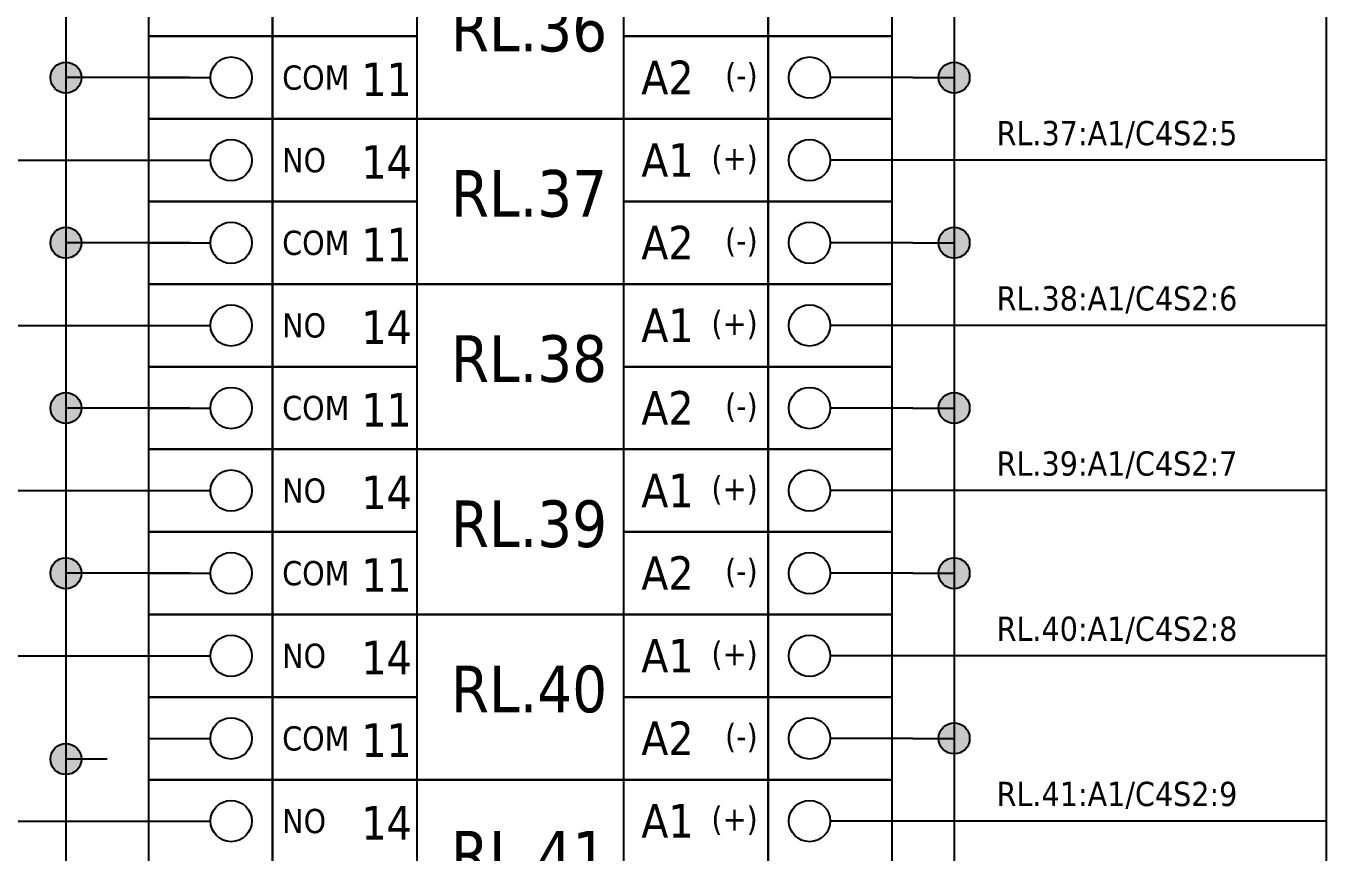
# Model space of a CAD drawing. Header units: millimetres. Extents: x 0 to 1792788, y -13 to 262234.
# Drawn here: x 236.1 to 299, y 215.5 to 255.5 of the extents above; entities that cross this region are included whole.
import ezdxf
from ezdxf.enums import TextEntityAlignment as Align

# ---------------------------------------------------------------- set-up
doc = ezdxf.new("R2010")
doc.units = ezdxf.units.MM
doc.linetypes.add('EPL_DASHDOT', pattern=[1, 0.8, -0.1, 0, -0.1])
for name, color, linetype, lineweight in [('EPLAN300', 5, 'Continuous', 25), ('EPLAN302', 5, 'Continuous', 25), ('EPLAN305', 5, 'Continuous', 25), ('EPLAN307', 134, 'EPL_DASHDOT', 25), ('EPLAN311', 7, 'Continuous', 25), ('EPLAN317', 7, 'Continuous', 25), ('EPLAN400', 5, 'Continuous', 35), ('EPLAN405', 7, 'Continuous', 25), ('EPLAN420', 7, 'Continuous', 35), ('EPLAN421', 5, 'Continuous', 35), ('EPLAN440', 73, 'Continuous', 35), ('EPLAN500', 7, 'Continuous', 35), ('EPLAN501', 7, 'Continuous', 35), ('EPLAN502', 7, 'Continuous', 35), ('EPLAN503', 7, 'Continuous', 35), ('EPLAN504', 7, 'Continuous', 35)]:
    doc.layers.add(name, color=color, linetype=linetype, lineweight=lineweight)
doc.styles.add('Tahoma', font='')
doc.styles.get('Tahoma').set_extended_font_data('Tahoma')

# ---------------------------------------------------------------- blocks, each defined once
blk = doc.blocks.new('EPLSYM_LibrarySPECIAL_Symbol17_Variant3_Placement1')
at = {"layer": 'EPLAN302', "lineweight": 25, "ltscale": 4}
blk.add_line((4, 0), (1, 0), dxfattribs=at)
blk.add_circle((0, 0), 1, dxfattribs=at)
at = {"layer": 'EPLAN420', "color": 7, "style": 'Tahoma'}
blk.add_attdef('17_20036', text='', height=1.6254, dxfattribs=at).set_placement((-1.5, -0.16254), align=Align.MIDDLE_RIGHT)
at = {"layer": 'EPLAN421', "color": 5, "style": 'Tahoma'}
blk.add_attdef('17_20039', text='', height=1.1739, dxfattribs=at).set_placement((3, 1), align=Align.BOTTOM_RIGHT)
blk = doc.blocks.new('EPLSYM_LibrarySPECIAL_Symbol17_Variant1_Placement1')
at = {"layer": 'EPLAN302', "lineweight": 25, "ltscale": 4}
blk.add_line((-4, 0), (-1, 0), dxfattribs=at)
blk.add_circle((0, 0), 1, dxfattribs=at)
at = {"layer": 'EPLAN420', "color": 7, "style": 'Tahoma'}
blk.add_attdef('17_20036', text='', height=1.6254, dxfattribs=at).set_placement((1.5, -0.16254), align=Align.MIDDLE_LEFT)
at = {"layer": 'EPLAN421', "color": 5, "style": 'Tahoma'}
blk.add_attdef('17_20039', text='', height=1.1739, dxfattribs=at).set_placement((-3, 1), align=Align.BOTTOM_LEFT)
blk = doc.blocks.new('EPLSYM_LibrarySPECIAL_Symbol2_Variant0_Placement1_3')
at = {"layer": 'EPLAN307', "lineweight": 25, "ltscale": 4}
blk.add_lwpolyline([(0, -8), (36, -8), (36, 0), (0, 0)], close=True, dxfattribs=at)
at = {"layer": 'EPLAN400', "color": 5, "style": 'Tahoma'}
blk.add_attdef('88_20010', text='', height=2.2575, dxfattribs=at).set_placement((-1.5, -0.9515), align=Align.TOP_CENTER)
at = {"layer": 'EPLAN500', "color": 7, "style": 'Tahoma'}
blk.add_attdef('88_20027', text='', height=1.6254, dxfattribs=at).set_placement((-1.5, -4.57508), align=Align.TOP_RIGHT)
at = {"layer": 'EPLAN501', "color": 7, "style": 'Tahoma'}
blk.add_attdef('88_20011', text='', height=1.6254, dxfattribs=at).set_placement((-1.5, -9.97508), align=Align.TOP_RIGHT)
at = {"layer": 'EPLAN502', "color": 7, "style": 'Tahoma'}
blk.add_attdef('88_20025', text='', height=1.6254, dxfattribs=at).set_placement((-1.5, -12.67508), align=Align.TOP_RIGHT)
at = {"layer": 'EPLAN503', "color": 7, "style": 'Tahoma'}
blk.add_attdef('88_20024', text='', height=1.6254, dxfattribs=at).set_placement((-1.5, -15.37508), align=Align.TOP_RIGHT)
at = {"layer": 'EPLAN504', "color": 7, "style": 'Tahoma'}
blk.add_attdef('88_20901[1]', text='', height=1.6254, dxfattribs=at).set_placement((-1.5, -7.27508), align=Align.TOP_RIGHT)
blk = doc.blocks.new('EPLSYM_LibrarySPECIAL_Symbol0_Variant0_Placement1_3')
at = {"layer": 'EPLAN305', "lineweight": 25, "ltscale": 4}
blk.add_lwpolyline([(0, -8), (36, -8), (36, 0), (0, 0)], close=True, dxfattribs=at)
at = {"layer": 'EPLAN400', "color": 5, "style": 'Tahoma'}
blk.add_attdef('17_20010', text='', height=2.2575, dxfattribs=at).set_placement((-1.5, -0.9515), align=Align.TOP_CENTER)
at = {"layer": 'EPLAN440', "color": 73, "style": 'Tahoma'}
blk.add_attdef('17_20300', text='', height=1.6254, dxfattribs=at).set_placement((-1.5, -4.57508), align=Align.TOP_RIGHT)
at = {"layer": 'EPLAN500', "color": 7, "style": 'Tahoma'}
blk.add_attdef('17_20027', text='', height=1.6254, dxfattribs=at).set_placement((-1.5, -7.27508), align=Align.TOP_RIGHT)
at = {"layer": 'EPLAN501', "color": 7, "style": 'Tahoma'}
blk.add_attdef('17_20011', text='', height=1.6254, dxfattribs=at).set_placement((-1.5, -12.67508), align=Align.TOP_RIGHT)
at = {"layer": 'EPLAN502', "color": 7, "style": 'Tahoma'}
blk.add_attdef('17_20025', text='', height=1.6254, dxfattribs=at).set_placement((-1.5, -15.37508), align=Align.TOP_RIGHT)
at = {"layer": 'EPLAN503', "color": 7, "style": 'Tahoma'}
blk.add_attdef('17_20024', text='', height=1.6254, dxfattribs=at).set_placement((-1.5, -18.07508), align=Align.TOP_RIGHT)
at = {"layer": 'EPLAN504', "color": 7, "style": 'Tahoma'}
blk.add_attdef('17_20901[1]', text='', height=1.6254, dxfattribs=at).set_placement((-1.5, -9.97508), align=Align.TOP_RIGHT)
blk = doc.blocks.new('EPLSYM_LibrarySPECIAL_Symbol2_Variant0_Placement1_4')
at = {"layer": 'EPLAN307', "lineweight": 25, "ltscale": 4}
blk.add_lwpolyline([(0, -8), (36, -8), (36, 0), (0, 0)], close=True, dxfattribs=at)
at = {"layer": 'EPLAN400', "color": 5, "style": 'Tahoma'}
blk.add_attdef('88_20010', text='', height=2.2575, dxfattribs=at).set_placement((-1.5, -0.9515), align=Align.TOP_CENTER)
at = {"layer": 'EPLAN500', "color": 7, "style": 'Tahoma'}
blk.add_attdef('88_20027', text='', height=1.6254, dxfattribs=at).set_placement((-1.5, -4.57508), align=Align.TOP_RIGHT)
at = {"layer": 'EPLAN501', "color": 7, "style": 'Tahoma'}
blk.add_attdef('88_20011', text='', height=1.6254, dxfattribs=at).set_placement((-1.5, -9.97508), align=Align.TOP_RIGHT)
at = {"layer": 'EPLAN502', "color": 7, "style": 'Tahoma'}
blk.add_attdef('88_20025', text='', height=1.6254, dxfattribs=at).set_placement((-1.5, -12.67508), align=Align.TOP_RIGHT)
at = {"layer": 'EPLAN503', "color": 7, "style": 'Tahoma'}
blk.add_attdef('88_20024', text='', height=1.6254, dxfattribs=at).set_placement((-1.5, -15.37508), align=Align.TOP_RIGHT)
at = {"layer": 'EPLAN504', "color": 7, "style": 'Tahoma'}
blk.add_attdef('88_20901[1]', text='', height=1.6254, dxfattribs=at).set_placement((-1.5, -7.27508), align=Align.TOP_RIGHT)
blk = doc.blocks.new('EPLSYM_LibrarySPECIAL_Symbol0_Variant0_Placement1_4')
at = {"layer": 'EPLAN305', "lineweight": 25, "ltscale": 4}
blk.add_lwpolyline([(0, -8), (36, -8), (36, 0), (0, 0)], close=True, dxfattribs=at)
at = {"layer": 'EPLAN400', "color": 5, "style": 'Tahoma'}
blk.add_attdef('17_20010', text='', height=2.2575, dxfattribs=at).set_placement((-1.5, -0.9515), align=Align.TOP_CENTER)
at = {"layer": 'EPLAN440', "color": 73, "style": 'Tahoma'}
blk.add_attdef('17_20300', text='', height=1.6254, dxfattribs=at).set_placement((-1.5, -4.57508), align=Align.TOP_RIGHT)
at = {"layer": 'EPLAN500', "color": 7, "style": 'Tahoma'}
blk.add_attdef('17_20027', text='', height=1.6254, dxfattribs=at).set_placement((-1.5, -7.27508), align=Align.TOP_RIGHT)
at = {"layer": 'EPLAN501', "color": 7, "style": 'Tahoma'}
blk.add_attdef('17_20011', text='', height=1.6254, dxfattribs=at).set_placement((-1.5, -12.67508), align=Align.TOP_RIGHT)
at = {"layer": 'EPLAN502', "color": 7, "style": 'Tahoma'}
blk.add_attdef('17_20025', text='', height=1.6254, dxfattribs=at).set_placement((-1.5, -15.37508), align=Align.TOP_RIGHT)
at = {"layer": 'EPLAN503', "color": 7, "style": 'Tahoma'}
blk.add_attdef('17_20024', text='', height=1.6254, dxfattribs=at).set_placement((-1.5, -18.07508), align=Align.TOP_RIGHT)
at = {"layer": 'EPLAN504', "color": 7, "style": 'Tahoma'}
blk.add_attdef('17_20901[1]', text='', height=1.6254, dxfattribs=at).set_placement((-1.5, -9.97508), align=Align.TOP_RIGHT)
blk = doc.blocks.new('EPLSYM_LibrarySPECIAL_Symbol2_Variant0_Placement1_5')
at = {"layer": 'EPLAN307', "lineweight": 25, "ltscale": 4}
blk.add_lwpolyline([(0, -8), (36, -8), (36, 0), (0, 0)], close=True, dxfattribs=at)
at = {"layer": 'EPLAN400', "color": 5, "style": 'Tahoma'}
blk.add_attdef('88_20010', text='', height=2.2575, dxfattribs=at).set_placement((-1.5, -0.9515), align=Align.TOP_CENTER)
at = {"layer": 'EPLAN500', "color": 7, "style": 'Tahoma'}
blk.add_attdef('88_20027', text='', height=1.6254, dxfattribs=at).set_placement((-1.5, -4.57508), align=Align.TOP_RIGHT)
at = {"layer": 'EPLAN501', "color": 7, "style": 'Tahoma'}
blk.add_attdef('88_20011', text='', height=1.6254, dxfattribs=at).set_placement((-1.5, -9.97508), align=Align.TOP_RIGHT)
at = {"layer": 'EPLAN502', "color": 7, "style": 'Tahoma'}
blk.add_attdef('88_20025', text='', height=1.6254, dxfattribs=at).set_placement((-1.5, -12.67508), align=Align.TOP_RIGHT)
at = {"layer": 'EPLAN503', "color": 7, "style": 'Tahoma'}
blk.add_attdef('88_20024', text='', height=1.6254, dxfattribs=at).set_placement((-1.5, -15.37508), align=Align.TOP_RIGHT)
at = {"layer": 'EPLAN504', "color": 7, "style": 'Tahoma'}
blk.add_attdef('88_20901[1]', text='', height=1.6254, dxfattribs=at).set_placement((-1.5, -7.27508), align=Align.TOP_RIGHT)
blk = doc.blocks.new('EPLSYM_LibrarySPECIAL_Symbol0_Variant0_Placement1_5')
at = {"layer": 'EPLAN305', "lineweight": 25, "ltscale": 4}
blk.add_lwpolyline([(0, -8), (36, -8), (36, 0), (0, 0)], close=True, dxfattribs=at)
at = {"layer": 'EPLAN400', "color": 5, "style": 'Tahoma'}
blk.add_attdef('17_20010', text='', height=2.2575, dxfattribs=at).set_placement((-1.5, -0.9515), align=Align.TOP_CENTER)
at = {"layer": 'EPLAN440', "color": 73, "style": 'Tahoma'}
blk.add_attdef('17_20300', text='', height=1.6254, dxfattribs=at).set_placement((-1.5, -4.57508), align=Align.TOP_RIGHT)
at = {"layer": 'EPLAN500', "color": 7, "style": 'Tahoma'}
blk.add_attdef('17_20027', text='', height=1.6254, dxfattribs=at).set_placement((-1.5, -7.27508), align=Align.TOP_RIGHT)
at = {"layer": 'EPLAN501', "color": 7, "style": 'Tahoma'}
blk.add_attdef('17_20011', text='', height=1.6254, dxfattribs=at).set_placement((-1.5, -12.67508), align=Align.TOP_RIGHT)
at = {"layer": 'EPLAN502', "color": 7, "style": 'Tahoma'}
blk.add_attdef('17_20025', text='', height=1.6254, dxfattribs=at).set_placement((-1.5, -15.37508), align=Align.TOP_RIGHT)
at = {"layer": 'EPLAN503', "color": 7, "style": 'Tahoma'}
blk.add_attdef('17_20024', text='', height=1.6254, dxfattribs=at).set_placement((-1.5, -18.07508), align=Align.TOP_RIGHT)
at = {"layer": 'EPLAN504', "color": 7, "style": 'Tahoma'}
blk.add_attdef('17_20901[1]', text='', height=1.6254, dxfattribs=at).set_placement((-1.5, -9.97508), align=Align.TOP_RIGHT)
blk = doc.blocks.new('EPLSYM_LibrarySPECIAL_Symbol2_Variant0_Placement1_6')
at = {"layer": 'EPLAN307', "lineweight": 25, "ltscale": 4}
blk.add_lwpolyline([(0, -8), (36, -8), (36, 0), (0, 0)], close=True, dxfattribs=at)
at = {"layer": 'EPLAN400', "color": 5, "style": 'Tahoma'}
blk.add_attdef('88_20010', text='', height=2.2575, dxfattribs=at).set_placement((-1.5, -0.9515), align=Align.TOP_CENTER)
at = {"layer": 'EPLAN500', "color": 7, "style": 'Tahoma'}
blk.add_attdef('88_20027', text='', height=1.6254, dxfattribs=at).set_placement((-1.5, -4.57508), align=Align.TOP_RIGHT)
at = {"layer": 'EPLAN501', "color": 7, "style": 'Tahoma'}
blk.add_attdef('88_20011', text='', height=1.6254, dxfattribs=at).set_placement((-1.5, -9.97508), align=Align.TOP_RIGHT)
at = {"layer": 'EPLAN502', "color": 7, "style": 'Tahoma'}
blk.add_attdef('88_20025', text='', height=1.6254, dxfattribs=at).set_placement((-1.5, -12.67508), align=Align.TOP_RIGHT)
at = {"layer": 'EPLAN503', "color": 7, "style": 'Tahoma'}
blk.add_attdef('88_20024', text='', height=1.6254, dxfattribs=at).set_placement((-1.5, -15.37508), align=Align.TOP_RIGHT)
at = {"layer": 'EPLAN504', "color": 7, "style": 'Tahoma'}
blk.add_attdef('88_20901[1]', text='', height=1.6254, dxfattribs=at).set_placement((-1.5, -7.27508), align=Align.TOP_RIGHT)
blk = doc.blocks.new('EPLSYM_LibrarySPECIAL_Symbol0_Variant0_Placement1_6')
at = {"layer": 'EPLAN305', "lineweight": 25, "ltscale": 4}
blk.add_lwpolyline([(0, -8), (36, -8), (36, 0), (0, 0)], close=True, dxfattribs=at)
at = {"layer": 'EPLAN400', "color": 5, "style": 'Tahoma'}
blk.add_attdef('17_20010', text='', height=2.2575, dxfattribs=at).set_placement((-1.5, -0.9515), align=Align.TOP_CENTER)
at = {"layer": 'EPLAN440', "color": 73, "style": 'Tahoma'}
blk.add_attdef('17_20300', text='', height=1.6254, dxfattribs=at).set_placement((-1.5, -4.57508), align=Align.TOP_RIGHT)
at = {"layer": 'EPLAN500', "color": 7, "style": 'Tahoma'}
blk.add_attdef('17_20027', text='', height=1.6254, dxfattribs=at).set_placement((-1.5, -7.27508), align=Align.TOP_RIGHT)
at = {"layer": 'EPLAN501', "color": 7, "style": 'Tahoma'}
blk.add_attdef('17_20011', text='', height=1.6254, dxfattribs=at).set_placement((-1.5, -12.67508), align=Align.TOP_RIGHT)
at = {"layer": 'EPLAN502', "color": 7, "style": 'Tahoma'}
blk.add_attdef('17_20025', text='', height=1.6254, dxfattribs=at).set_placement((-1.5, -15.37508), align=Align.TOP_RIGHT)
at = {"layer": 'EPLAN503', "color": 7, "style": 'Tahoma'}
blk.add_attdef('17_20024', text='', height=1.6254, dxfattribs=at).set_placement((-1.5, -18.07508), align=Align.TOP_RIGHT)
at = {"layer": 'EPLAN504', "color": 7, "style": 'Tahoma'}
blk.add_attdef('17_20901[1]', text='', height=1.6254, dxfattribs=at).set_placement((-1.5, -9.97508), align=Align.TOP_RIGHT)
blk = doc.blocks.new('EPLSYM_LibrarySPECIAL_Symbol2_Variant0_Placement1_7')
at = {"layer": 'EPLAN307', "lineweight": 25, "ltscale": 4}
blk.add_lwpolyline([(0, -8), (36, -8), (36, 0), (0, 0)], close=True, dxfattribs=at)
at = {"layer": 'EPLAN400', "color": 5, "style": 'Tahoma'}
blk.add_attdef('88_20010', text='', height=2.2575, dxfattribs=at).set_placement((-1.5, -0.9515), align=Align.TOP_CENTER)
at = {"layer": 'EPLAN500', "color": 7, "style": 'Tahoma'}
blk.add_attdef('88_20027', text='', height=1.6254, dxfattribs=at).set_placement((-1.5, -4.57508), align=Align.TOP_RIGHT)
at = {"layer": 'EPLAN501', "color": 7, "style": 'Tahoma'}
blk.add_attdef('88_20011', text='', height=1.6254, dxfattribs=at).set_placement((-1.5, -9.97508), align=Align.TOP_RIGHT)
at = {"layer": 'EPLAN502', "color": 7, "style": 'Tahoma'}
blk.add_attdef('88_20025', text='', height=1.6254, dxfattribs=at).set_placement((-1.5, -12.67508), align=Align.TOP_RIGHT)
at = {"layer": 'EPLAN503', "color": 7, "style": 'Tahoma'}
blk.add_attdef('88_20024', text='', height=1.6254, dxfattribs=at).set_placement((-1.5, -15.37508), align=Align.TOP_RIGHT)
at = {"layer": 'EPLAN504', "color": 7, "style": 'Tahoma'}
blk.add_attdef('88_20901[1]', text='', height=1.6254, dxfattribs=at).set_placement((-1.5, -7.27508), align=Align.TOP_RIGHT)
blk = doc.blocks.new('EPLSYM_LibrarySPECIAL_Symbol0_Variant0_Placement1_7')
at = {"layer": 'EPLAN305', "lineweight": 25, "ltscale": 4}
blk.add_lwpolyline([(0, -8), (36, -8), (36, 0), (0, 0)], close=True, dxfattribs=at)
at = {"layer": 'EPLAN400', "color": 5, "style": 'Tahoma'}
blk.add_attdef('17_20010', text='', height=2.2575, dxfattribs=at).set_placement((-1.5, -0.9515), align=Align.TOP_CENTER)
at = {"layer": 'EPLAN440', "color": 73, "style": 'Tahoma'}
blk.add_attdef('17_20300', text='', height=1.6254, dxfattribs=at).set_placement((-1.5, -4.57508), align=Align.TOP_RIGHT)
at = {"layer": 'EPLAN500', "color": 7, "style": 'Tahoma'}
blk.add_attdef('17_20027', text='', height=1.6254, dxfattribs=at).set_placement((-1.5, -7.27508), align=Align.TOP_RIGHT)
at = {"layer": 'EPLAN501', "color": 7, "style": 'Tahoma'}
blk.add_attdef('17_20011', text='', height=1.6254, dxfattribs=at).set_placement((-1.5, -12.67508), align=Align.TOP_RIGHT)
at = {"layer": 'EPLAN502', "color": 7, "style": 'Tahoma'}
blk.add_attdef('17_20025', text='', height=1.6254, dxfattribs=at).set_placement((-1.5, -15.37508), align=Align.TOP_RIGHT)
at = {"layer": 'EPLAN503', "color": 7, "style": 'Tahoma'}
blk.add_attdef('17_20024', text='', height=1.6254, dxfattribs=at).set_placement((-1.5, -18.07508), align=Align.TOP_RIGHT)
at = {"layer": 'EPLAN504', "color": 7, "style": 'Tahoma'}
blk.add_attdef('17_20901[1]', text='', height=1.6254, dxfattribs=at).set_placement((-1.5, -9.97508), align=Align.TOP_RIGHT)
blk = doc.blocks.new('EPLSYM_LibrarySPECIAL_Symbol2_Variant0_Placement1_8')
at = {"layer": 'EPLAN307', "lineweight": 25, "ltscale": 4}
blk.add_lwpolyline([(0, -8), (36, -8), (36, 0), (0, 0)], close=True, dxfattribs=at)
at = {"layer": 'EPLAN400', "color": 5, "style": 'Tahoma'}
blk.add_attdef('88_20010', text='', height=2.2575, dxfattribs=at).set_placement((-1.5, -0.9515), align=Align.TOP_CENTER)
at = {"layer": 'EPLAN500', "color": 7, "style": 'Tahoma'}
blk.add_attdef('88_20027', text='', height=1.6254, dxfattribs=at).set_placement((-1.5, -4.57508), align=Align.TOP_RIGHT)
at = {"layer": 'EPLAN501', "color": 7, "style": 'Tahoma'}
blk.add_attdef('88_20011', text='', height=1.6254, dxfattribs=at).set_placement((-1.5, -9.97508), align=Align.TOP_RIGHT)
at = {"layer": 'EPLAN502', "color": 7, "style": 'Tahoma'}
blk.add_attdef('88_20025', text='', height=1.6254, dxfattribs=at).set_placement((-1.5, -12.67508), align=Align.TOP_RIGHT)
at = {"layer": 'EPLAN503', "color": 7, "style": 'Tahoma'}
blk.add_attdef('88_20024', text='', height=1.6254, dxfattribs=at).set_placement((-1.5, -15.37508), align=Align.TOP_RIGHT)
at = {"layer": 'EPLAN504', "color": 7, "style": 'Tahoma'}
blk.add_attdef('88_20901[1]', text='', height=1.6254, dxfattribs=at).set_placement((-1.5, -7.27508), align=Align.TOP_RIGHT)
blk = doc.blocks.new('EPLSYM_LibrarySPECIAL_Symbol0_Variant0_Placement1_8')
at = {"layer": 'EPLAN305', "lineweight": 25, "ltscale": 4}
blk.add_lwpolyline([(0, -8), (36, -8), (36, 0), (0, 0)], close=True, dxfattribs=at)
at = {"layer": 'EPLAN400', "color": 5, "style": 'Tahoma'}
blk.add_attdef('17_20010', text='', height=2.2575, dxfattribs=at).set_placement((-1.5, -0.9515), align=Align.TOP_CENTER)
at = {"layer": 'EPLAN440', "color": 73, "style": 'Tahoma'}
blk.add_attdef('17_20300', text='', height=1.6254, dxfattribs=at).set_placement((-1.5, -4.57508), align=Align.TOP_RIGHT)
at = {"layer": 'EPLAN500', "color": 7, "style": 'Tahoma'}
blk.add_attdef('17_20027', text='', height=1.6254, dxfattribs=at).set_placement((-1.5, -7.27508), align=Align.TOP_RIGHT)
at = {"layer": 'EPLAN501', "color": 7, "style": 'Tahoma'}
blk.add_attdef('17_20011', text='', height=1.6254, dxfattribs=at).set_placement((-1.5, -12.67508), align=Align.TOP_RIGHT)
at = {"layer": 'EPLAN502', "color": 7, "style": 'Tahoma'}
blk.add_attdef('17_20025', text='', height=1.6254, dxfattribs=at).set_placement((-1.5, -15.37508), align=Align.TOP_RIGHT)
at = {"layer": 'EPLAN503', "color": 7, "style": 'Tahoma'}
blk.add_attdef('17_20024', text='', height=1.6254, dxfattribs=at).set_placement((-1.5, -18.07508), align=Align.TOP_RIGHT)
at = {"layer": 'EPLAN504', "color": 7, "style": 'Tahoma'}
blk.add_attdef('17_20901[1]', text='', height=1.6254, dxfattribs=at).set_placement((-1.5, -9.97508), align=Align.TOP_RIGHT)
blk = doc.blocks.new('EPLSYM_LibrarySPECIAL_Symbol308_Variant0_Placement0')
at = {"layer": 'EPLAN405', "color": 7, "style": 'Tahoma'}
for tag, p in [('17_31011', (1.5, 6.35)), ('17_31002', (1.5, 0.5))]:
    blk.add_attdef(tag, text='', height=1.174, dxfattribs=at).set_placement(p, align=Align.BOTTOM_LEFT)
for tag, p in [('17_31004', (1.5, 4.4)), ('17_31003', (1.5, 2.45))]:
    blk.add_attdef(tag, p, '', height=1.174, dxfattribs=at)

msp = doc.modelspace()

# ---------------------------------------------------------------- hatches: boundary and pattern name
at = {"layer": 'EPLAN311', "linetype": 'Continuous', "lineweight": 25, "ltscale": 4}
h = msp.add_hatch(color=7, dxfattribs=at)
edge = h.paths.add_edge_path(flags=0)
edge.add_arc((238, 253), 0.75, 0, 360)
h = msp.add_hatch(color=7, dxfattribs=at)
edge = h.paths.add_edge_path(flags=0)
edge.add_arc((281, 253), 0.75, 0, 360)
h = msp.add_hatch(color=7, dxfattribs=at)
edge = h.paths.add_edge_path(flags=0)
edge.add_arc((238, 245), 0.75, 0, 360)
h = msp.add_hatch(color=7, dxfattribs=at)
edge = h.paths.add_edge_path(flags=0)
edge.add_arc((281, 245), 0.75, 0, 360)
h = msp.add_hatch(color=7, dxfattribs=at)
edge = h.paths.add_edge_path(flags=0)
edge.add_arc((238, 237), 0.75, 0, 360)
h = msp.add_hatch(color=7, dxfattribs=at)
edge = h.paths.add_edge_path(flags=0)
edge.add_arc((281, 237), 0.75, 0, 360)
h = msp.add_hatch(color=7, dxfattribs=at)
edge = h.paths.add_edge_path(flags=0)
edge.add_arc((238, 229), 0.75, 0, 360)
h = msp.add_hatch(color=7, dxfattribs=at)
edge = h.paths.add_edge_path(flags=0)
edge.add_arc((281, 229), 0.75, 0, 360)
h = msp.add_hatch(color=7, dxfattribs=at)
edge = h.paths.add_edge_path(flags=0)
edge.add_arc((281, 221), 0.75, 0, 360)
h = msp.add_hatch(color=7, dxfattribs=at)
edge = h.paths.add_edge_path(flags=0)
edge.add_arc((238, 220), 0.75, 0, 360)

# ---------------------------------------------------------------- linework, layer by layer
at = {"layer": 'EPLAN300', "lineweight": 25, "ltscale": 4}
for points in [[(242, 255), (248, 255), (248, 259), (242, 259)], [(248, 251), (272, 251), (272, 259), (248, 259)], [(248, 255), (255, 255), (255, 259), (248, 259)], [(265, 255), (272, 255), (272, 259), (265, 259)], [(272, 255), (278, 255), (278, 259), (272, 259)], [(242, 251), (248, 251), (248, 255), (242, 255)], [(248, 251), (255, 251), (255, 255), (248, 255)], [(265, 251), (272, 251), (272, 255), (265, 255)], [(272, 251), (278, 251), (278, 255), (272, 255)], [(242, 247), (248, 247), (248, 251), (242, 251)], [(248, 243), (272, 243), (272, 251), (248, 251)], [(248, 247), (255, 247), (255, 251), (248, 251)], [(265, 247), (272, 247), (272, 251), (265, 251)], [(272, 247), (278, 247), (278, 251), (272, 251)], [(242, 243), (248, 243), (248, 247), (242, 247)], [(248, 243), (255, 243), (255, 247), (248, 247)], [(265, 243), (272, 243), (272, 247), (265, 247)], [(272, 243), (278, 243), (278, 247), (272, 247)], [(242, 239), (248, 239), (248, 243), (242, 243)], [(248, 235), (272, 235), (272, 243), (248, 243)], [(248, 239), (255, 239), (255, 243), (248, 243)], [(265, 239), (272, 239), (272, 243), (265, 243)], [(272, 239), (278, 239), (278, 243), (272, 243)], [(242, 235), (248, 235), (248, 239), (242, 239)], [(248, 235), (255, 235), (255, 239), (248, 239)], [(265, 235), (272, 235), (272, 239), (265, 239)], [(272, 235), (278, 235), (278, 239), (272, 239)], [(242, 231), (248, 231), (248, 235), (242, 235)], [(248, 227), (272, 227), (272, 235), (248, 235)], [(248, 231), (255, 231), (255, 235), (248, 235)], [(265, 231), (272, 231), (272, 235), (265, 235)], [(272, 231), (278, 231), (278, 235), (272, 235)], [(242, 227), (248, 227), (248, 231), (242, 231)], [(248, 227), (255, 227), (255, 231), (248, 231)], [(265, 227), (272, 227), (272, 231), (265, 231)], [(272, 227), (278, 227), (278, 231), (272, 231)], [(242, 223), (248, 223), (248, 227), (242, 227)], [(248, 219), (272, 219), (272, 227), (248, 227)], [(248, 223), (255, 223), (255, 227), (248, 227)], [(265, 223), (272, 223), (272, 227), (265, 227)], [(272, 223), (278, 223), (278, 227), (272, 227)], [(242, 219), (248, 219), (248, 223), (242, 223)], [(248, 219), (255, 219), (255, 223), (248, 223)], [(265, 219), (272, 219), (272, 223), (265, 223)], [(272, 219), (278, 219), (278, 223), (272, 223)], [(242, 215), (248, 215), (248, 219), (242, 219)], [(248, 211), (272, 211), (272, 219), (248, 219)], [(248, 215), (255, 215), (255, 219), (248, 219)], [(265, 215), (272, 215), (272, 219), (265, 219)], [(272, 215), (278, 215), (278, 219), (272, 219)]]:
    msp.add_lwpolyline(points, close=True, dxfattribs=at)
at = {"layer": 'EPLAN311', "ltscale": 4}
for p, q in [((238, 261), (238, 253)), ((281, 261), (281, 253)), ((238, 253), (238, 245)), ((244, 253), (240, 253)), ((279, 253), (276, 253)), ((281, 253), (281, 245)), ((299, 249), (297, 249)), ((238, 245), (238, 237)), ((244, 245), (240, 245)), ((279, 245), (276, 245)), ((281, 245), (281, 237)), ((299, 241), (297, 241)), ((238, 237), (238, 229)), ((244, 237), (240, 237)), ((279, 237), (276, 237)), ((281, 237), (281, 229)), ((299, 233), (297, 233)), ((238, 229), (238, 220)), ((244, 229), (240, 229)), ((279, 229), (276, 229)), ((281, 229), (281, 221)), ((299, 225), (297, 225)), ((279, 221), (276, 221)), ((281, 221), (281, 213)), ((238, 220), (238, 213)), ((299, 217), (297, 217))]:
    msp.add_line(p, q, dxfattribs=at)
at = {"layer": 'EPLAN311', "color": 7, "linetype": 'Continuous', "lineweight": 25, "ltscale": 4}
for p, q in [((238, 255), (238, 251)), ((281, 255), (281, 251)), ((240, 253), (238, 253)), ((279, 253), (281, 253)), ((238, 247), (238, 243)), ((281, 247), (281, 243)), ((240, 245), (238, 245)), ((279, 245), (281, 245)), ((238, 239), (238, 235)), ((281, 239), (281, 235)), ((240, 237), (238, 237)), ((279, 237), (281, 237)), ((238, 231), (238, 227)), ((281, 231), (281, 227)), ((240, 229), (238, 229)), ((279, 229), (281, 229)), ((281, 223), (281, 219)), ((238, 222), (238, 218)), ((279, 221), (281, 221)), ((240, 220), (238, 220))]:
    msp.add_line(p, q, dxfattribs=at)
at = {"layer": 'EPLAN311', "color": 7, "ltscale": 4}
for p, q in [((184.05, 249), (244, 249)), ((299, 249), (276, 249)), ((184.05, 241), (244, 241)), ((299, 241), (276, 241)), ((184.05, 233), (244, 233)), ((299, 233), (276, 233)), ((184.05, 225), (244, 225)), ((299, 225), (276, 225)), ((184.05, 217), (244, 217)), ((299, 217), (276, 217))]:
    msp.add_line(p, q, dxfattribs=at)
at = {"layer": 'EPLAN311', "color": 7, "linetype": 'Continuous', "lineweight": 25, "ltscale": 4}
for centre in [(238, 253), (281, 253), (238, 245), (281, 245), (238, 237), (281, 237), (238, 229), (281, 229), (281, 221), (238, 220)]:
    msp.add_circle(centre, 0.75, dxfattribs=at)
at = {"layer": 'EPLAN317', "lineweight": 25, "ltscale": 4}
for p, q in [((299, 259), (299, 255)), ((299, 257), (299, 249)), ((299, 251), (299, 247)), ((299, 249), (299, 241)), ((299, 243), (299, 239)), ((299, 241), (299, 233)), ((299, 235), (299, 231)), ((299, 233), (299, 225)), ((299, 227), (299, 223)), ((299, 225), (299, 217)), ((299, 219), (299, 215)), ((299, 217), (299, 209))]:
    msp.add_line(p, q, dxfattribs=at)

# ---------------------------------------------------------------- block references
for name, p in [('EPLSYM_LibrarySPECIAL_Symbol2_Variant0_Placement1_3', (242, 259)), ('EPLSYM_LibrarySPECIAL_Symbol2_Variant0_Placement1_4', (242, 251)), ('EPLSYM_LibrarySPECIAL_Symbol2_Variant0_Placement1_5', (242, 243)), ('EPLSYM_LibrarySPECIAL_Symbol2_Variant0_Placement1_6', (242, 235)), ('EPLSYM_LibrarySPECIAL_Symbol2_Variant0_Placement1_7', (242, 227)), ('EPLSYM_LibrarySPECIAL_Symbol2_Variant0_Placement1_8', (242, 219))]:
    msp.add_blockref(name, p)
ref = msp.add_blockref('EPLSYM_LibrarySPECIAL_Symbol0_Variant0_Placement1_3', (242, 259))
ref.add_attrib('17_20010', 'RL.36', dxfattribs={"layer": 'EPLAN400', "color": 5, "height": 2.2575, "style": 'Tahoma'}).set_placement((260.419, 256.525), align=Align.TOP_CENTER)
ref = msp.add_blockref('EPLSYM_LibrarySPECIAL_Symbol17_Variant1_Placement1', (246, 253))
ref.add_attrib('17_20039', 'COM', dxfattribs={"layer": 'EPLAN421', "color": 5, "height": 1.1739, "style": 'Tahoma'}).set_placement((248.471, 252.063), align=Align.BOTTOM_LEFT)
ref.add_attrib('17_20036', '11', dxfattribs={"layer": 'EPLAN420', "color": 7, "height": 1.6254, "style": 'Tahoma'}).set_placement((252.304, 252.915), align=Align.MIDDLE_LEFT)
ref = msp.add_blockref('EPLSYM_LibrarySPECIAL_Symbol17_Variant3_Placement1', (274, 253))
ref.add_attrib('17_20039', '(-)', dxfattribs={"layer": 'EPLAN421', "color": 5, "height": 1.1739, "style": 'Tahoma'}).set_placement((271.49, 252.182), align=Align.BOTTOM_RIGHT)
ref.add_attrib('17_20036', 'A2', dxfattribs={"layer": 'EPLAN420', "color": 7, "height": 1.6254, "style": 'Tahoma'}).set_placement((268.386, 253.01), align=Align.MIDDLE_RIGHT)
ref = msp.add_blockref('EPLSYM_LibrarySPECIAL_Symbol0_Variant0_Placement1_4', (242, 251))
ref.add_attrib('17_20010', 'RL.37', dxfattribs={"layer": 'EPLAN400', "color": 5, "height": 2.2575, "style": 'Tahoma'}).set_placement((260.419, 248.525), align=Align.TOP_CENTER)
ref = msp.add_blockref('EPLSYM_LibrarySPECIAL_Symbol308_Variant0_Placement0', (283, 249))
ref.add_attrib('17_31011', 'RL.37:A1/C4S2:5', dxfattribs={"layer": 'EPLAN405', "color": 7, "height": 1.1739, "style": 'Tahoma'}).set_placement((283.055, 249.374), align=Align.BOTTOM_LEFT)
ref = msp.add_blockref('EPLSYM_LibrarySPECIAL_Symbol17_Variant1_Placement1', (246, 249))
ref.add_attrib('17_20039', 'NO', dxfattribs={"layer": 'EPLAN421', "color": 5, "height": 1.1739, "style": 'Tahoma'}).set_placement((248.471, 248.063), align=Align.BOTTOM_LEFT)
ref.add_attrib('17_20036', '14', dxfattribs={"layer": 'EPLAN420', "color": 7, "height": 1.6254, "style": 'Tahoma'}).set_placement((252.304, 248.915), align=Align.MIDDLE_LEFT)
ref = msp.add_blockref('EPLSYM_LibrarySPECIAL_Symbol17_Variant3_Placement1', (274, 249))
ref.add_attrib('17_20039', '(+)', dxfattribs={"layer": 'EPLAN421', "color": 5, "height": 1.1739, "style": 'Tahoma'}).set_placement((271.49, 248.182), align=Align.BOTTOM_RIGHT)
ref.add_attrib('17_20036', 'A1', dxfattribs={"layer": 'EPLAN420', "color": 7, "height": 1.6254, "style": 'Tahoma'}).set_placement((268.386, 249.01), align=Align.MIDDLE_RIGHT)
ref = msp.add_blockref('EPLSYM_LibrarySPECIAL_Symbol17_Variant1_Placement1', (246, 245))
ref.add_attrib('17_20039', 'COM', dxfattribs={"layer": 'EPLAN421', "color": 5, "height": 1.1739, "style": 'Tahoma'}).set_placement((248.471, 244.063), align=Align.BOTTOM_LEFT)
ref.add_attrib('17_20036', '11', dxfattribs={"layer": 'EPLAN420', "color": 7, "height": 1.6254, "style": 'Tahoma'}).set_placement((252.304, 244.915), align=Align.MIDDLE_LEFT)
ref = msp.add_blockref('EPLSYM_LibrarySPECIAL_Symbol17_Variant3_Placement1', (274, 245))
ref.add_attrib('17_20039', '(-)', dxfattribs={"layer": 'EPLAN421', "color": 5, "height": 1.1739, "style": 'Tahoma'}).set_placement((271.49, 244.182), align=Align.BOTTOM_RIGHT)
ref.add_attrib('17_20036', 'A2', dxfattribs={"layer": 'EPLAN420', "color": 7, "height": 1.6254, "style": 'Tahoma'}).set_placement((268.386, 245.01), align=Align.MIDDLE_RIGHT)
ref = msp.add_blockref('EPLSYM_LibrarySPECIAL_Symbol0_Variant0_Placement1_5', (242, 243))
ref.add_attrib('17_20010', 'RL.38', dxfattribs={"layer": 'EPLAN400', "color": 5, "height": 2.2575, "style": 'Tahoma'}).set_placement((260.419, 240.525), align=Align.TOP_CENTER)
ref = msp.add_blockref('EPLSYM_LibrarySPECIAL_Symbol308_Variant0_Placement0', (283, 241))
ref.add_attrib('17_31011', 'RL.38:A1/C4S2:6', dxfattribs={"layer": 'EPLAN405', "color": 7, "height": 1.1739, "style": 'Tahoma'}).set_placement((283.055, 241.374), align=Align.BOTTOM_LEFT)
ref = msp.add_blockref('EPLSYM_LibrarySPECIAL_Symbol17_Variant1_Placement1', (246, 241))
ref.add_attrib('17_20039', 'NO', dxfattribs={"layer": 'EPLAN421', "color": 5, "height": 1.1739, "style": 'Tahoma'}).set_placement((248.471, 240.063), align=Align.BOTTOM_LEFT)
ref.add_attrib('17_20036', '14', dxfattribs={"layer": 'EPLAN420', "color": 7, "height": 1.6254, "style": 'Tahoma'}).set_placement((252.304, 240.915), align=Align.MIDDLE_LEFT)
ref = msp.add_blockref('EPLSYM_LibrarySPECIAL_Symbol17_Variant3_Placement1', (274, 241))
ref.add_attrib('17_20039', '(+)', dxfattribs={"layer": 'EPLAN421', "color": 5, "height": 1.1739, "style": 'Tahoma'}).set_placement((271.49, 240.182), align=Align.BOTTOM_RIGHT)
ref.add_attrib('17_20036', 'A1', dxfattribs={"layer": 'EPLAN420', "color": 7, "height": 1.6254, "style": 'Tahoma'}).set_placement((268.386, 241.01), align=Align.MIDDLE_RIGHT)
ref = msp.add_blockref('EPLSYM_LibrarySPECIAL_Symbol17_Variant1_Placement1', (246, 237))
ref.add_attrib('17_20039', 'COM', dxfattribs={"layer": 'EPLAN421', "color": 5, "height": 1.1739, "style": 'Tahoma'}).set_placement((248.471, 236.063), align=Align.BOTTOM_LEFT)
ref.add_attrib('17_20036', '11', dxfattribs={"layer": 'EPLAN420', "color": 7, "height": 1.6254, "style": 'Tahoma'}).set_placement((252.304, 236.915), align=Align.MIDDLE_LEFT)
ref = msp.add_blockref('EPLSYM_LibrarySPECIAL_Symbol17_Variant3_Placement1', (274, 237))
ref.add_attrib('17_20039', '(-)', dxfattribs={"layer": 'EPLAN421', "color": 5, "height": 1.1739, "style": 'Tahoma'}).set_placement((271.49, 236.182), align=Align.BOTTOM_RIGHT)
ref.add_attrib('17_20036', 'A2', dxfattribs={"layer": 'EPLAN420', "color": 7, "height": 1.6254, "style": 'Tahoma'}).set_placement((268.386, 237.01), align=Align.MIDDLE_RIGHT)
ref = msp.add_blockref('EPLSYM_LibrarySPECIAL_Symbol0_Variant0_Placement1_6', (242, 235))
ref.add_attrib('17_20010', 'RL.39', dxfattribs={"layer": 'EPLAN400', "color": 5, "height": 2.2575, "style": 'Tahoma'}).set_placement((260.419, 232.525), align=Align.TOP_CENTER)
ref = msp.add_blockref('EPLSYM_LibrarySPECIAL_Symbol308_Variant0_Placement0', (283, 233))
ref.add_attrib('17_31011', 'RL.39:A1/C4S2:7', dxfattribs={"layer": 'EPLAN405', "color": 7, "height": 1.1739, "style": 'Tahoma'}).set_placement((283.055, 233.374), align=Align.BOTTOM_LEFT)
ref = msp.add_blockref('EPLSYM_LibrarySPECIAL_Symbol17_Variant1_Placement1', (246, 233))
ref.add_attrib('17_20039', 'NO', dxfattribs={"layer": 'EPLAN421', "color": 5, "height": 1.1739, "style": 'Tahoma'}).set_placement((248.471, 232.063), align=Align.BOTTOM_LEFT)
ref.add_attrib('17_20036', '14', dxfattribs={"layer": 'EPLAN420', "color": 7, "height": 1.6254, "style": 'Tahoma'}).set_placement((252.304, 232.915), align=Align.MIDDLE_LEFT)
ref = msp.add_blockref('EPLSYM_LibrarySPECIAL_Symbol17_Variant3_Placement1', (274, 233))
ref.add_attrib('17_20039', '(+)', dxfattribs={"layer": 'EPLAN421', "color": 5, "height": 1.1739, "style": 'Tahoma'}).set_placement((271.49, 232.182), align=Align.BOTTOM_RIGHT)
ref.add_attrib('17_20036', 'A1', dxfattribs={"layer": 'EPLAN420', "color": 7, "height": 1.6254, "style": 'Tahoma'}).set_placement((268.386, 233.01), align=Align.MIDDLE_RIGHT)
ref = msp.add_blockref('EPLSYM_LibrarySPECIAL_Symbol17_Variant1_Placement1', (246, 229))
ref.add_attrib('17_20039', 'COM', dxfattribs={"layer": 'EPLAN421', "color": 5, "height": 1.1739, "style": 'Tahoma'}).set_placement((248.471, 228.063), align=Align.BOTTOM_LEFT)
ref.add_attrib('17_20036', '11', dxfattribs={"layer": 'EPLAN420', "color": 7, "height": 1.6254, "style": 'Tahoma'}).set_placement((252.304, 228.915), align=Align.MIDDLE_LEFT)
ref = msp.add_blockref('EPLSYM_LibrarySPECIAL_Symbol17_Variant3_Placement1', (274, 229))
ref.add_attrib('17_20039', '(-)', dxfattribs={"layer": 'EPLAN421', "color": 5, "height": 1.1739, "style": 'Tahoma'}).set_placement((271.49, 228.182), align=Align.BOTTOM_RIGHT)
ref.add_attrib('17_20036', 'A2', dxfattribs={"layer": 'EPLAN420', "color": 7, "height": 1.6254, "style": 'Tahoma'}).set_placement((268.386, 229.01), align=Align.MIDDLE_RIGHT)
ref = msp.add_blockref('EPLSYM_LibrarySPECIAL_Symbol0_Variant0_Placement1_7', (242, 227))
ref.add_attrib('17_20010', 'RL.40', dxfattribs={"layer": 'EPLAN400', "color": 5, "height": 2.2575, "style": 'Tahoma'}).set_placement((260.419, 224.525), align=Align.TOP_CENTER)
ref = msp.add_blockref('EPLSYM_LibrarySPECIAL_Symbol308_Variant0_Placement0', (283, 225))
ref.add_attrib('17_31011', 'RL.40:A1/C4S2:8', dxfattribs={"layer": 'EPLAN405', "color": 7, "height": 1.1739, "style": 'Tahoma'}).set_placement((283.055, 225.374), align=Align.BOTTOM_LEFT)
ref = msp.add_blockref('EPLSYM_LibrarySPECIAL_Symbol17_Variant1_Placement1', (246, 225))
ref.add_attrib('17_20039', 'NO', dxfattribs={"layer": 'EPLAN421', "color": 5, "height": 1.1739, "style": 'Tahoma'}).set_placement((248.471, 224.063), align=Align.BOTTOM_LEFT)
ref.add_attrib('17_20036', '14', dxfattribs={"layer": 'EPLAN420', "color": 7, "height": 1.6254, "style": 'Tahoma'}).set_placement((252.304, 224.915), align=Align.MIDDLE_LEFT)
ref = msp.add_blockref('EPLSYM_LibrarySPECIAL_Symbol17_Variant3_Placement1', (274, 225))
ref.add_attrib('17_20039', '(+)', dxfattribs={"layer": 'EPLAN421', "color": 5, "height": 1.1739, "style": 'Tahoma'}).set_placement((271.49, 224.182), align=Align.BOTTOM_RIGHT)
ref.add_attrib('17_20036', 'A1', dxfattribs={"layer": 'EPLAN420', "color": 7, "height": 1.6254, "style": 'Tahoma'}).set_placement((268.386, 225.01), align=Align.MIDDLE_RIGHT)
ref = msp.add_blockref('EPLSYM_LibrarySPECIAL_Symbol17_Variant1_Placement1', (246, 221))
ref.add_attrib('17_20039', 'COM', dxfattribs={"layer": 'EPLAN421', "color": 5, "height": 1.1739, "style": 'Tahoma'}).set_placement((248.471, 220.063), align=Align.BOTTOM_LEFT)
ref.add_attrib('17_20036', '11', dxfattribs={"layer": 'EPLAN420', "color": 7, "height": 1.6254, "style": 'Tahoma'}).set_placement((252.304, 220.915), align=Align.MIDDLE_LEFT)
ref = msp.add_blockref('EPLSYM_LibrarySPECIAL_Symbol17_Variant3_Placement1', (274, 221))
ref.add_attrib('17_20039', '(-)', dxfattribs={"layer": 'EPLAN421', "color": 5, "height": 1.1739, "style": 'Tahoma'}).set_placement((271.49, 220.182), align=Align.BOTTOM_RIGHT)
ref.add_attrib('17_20036', 'A2', dxfattribs={"layer": 'EPLAN420', "color": 7, "height": 1.6254, "style": 'Tahoma'}).set_placement((268.386, 221.01), align=Align.MIDDLE_RIGHT)
ref = msp.add_blockref('EPLSYM_LibrarySPECIAL_Symbol0_Variant0_Placement1_8', (242, 219))
ref.add_attrib('17_20010', 'RL.41', dxfattribs={"layer": 'EPLAN400', "color": 5, "height": 2.2575, "style": 'Tahoma'}).set_placement((260.419, 216.525), align=Align.TOP_CENTER)
ref = msp.add_blockref('EPLSYM_LibrarySPECIAL_Symbol308_Variant0_Placement0', (283, 217))
ref.add_attrib('17_31011', 'RL.41:A1/C4S2:9', dxfattribs={"layer": 'EPLAN405', "color": 7, "height": 1.1739, "style": 'Tahoma'}).set_placement((283.055, 217.374), align=Align.BOTTOM_LEFT)
ref = msp.add_blockref('EPLSYM_LibrarySPECIAL_Symbol17_Variant1_Placement1', (246, 217))
ref.add_attrib('17_20039', 'NO', dxfattribs={"layer": 'EPLAN421', "color": 5, "height": 1.1739, "style": 'Tahoma'}).set_placement((248.471, 216.063), align=Align.BOTTOM_LEFT)
ref.add_attrib('17_20036', '14', dxfattribs={"layer": 'EPLAN420', "color": 7, "height": 1.6254, "style": 'Tahoma'}).set_placement((252.304, 216.915), align=Align.MIDDLE_LEFT)
ref = msp.add_blockref('EPLSYM_LibrarySPECIAL_Symbol17_Variant3_Placement1', (274, 217))
ref.add_attrib('17_20039', '(+)', dxfattribs={"layer": 'EPLAN421', "color": 5, "height": 1.1739, "style": 'Tahoma'}).set_placement((271.49, 216.182), align=Align.BOTTOM_RIGHT)
ref.add_attrib('17_20036', 'A1', dxfattribs={"layer": 'EPLAN420', "color": 7, "height": 1.6254, "style": 'Tahoma'}).set_placement((268.386, 217.01), align=Align.MIDDLE_RIGHT)

doc.saveas('drawing.dxf')
